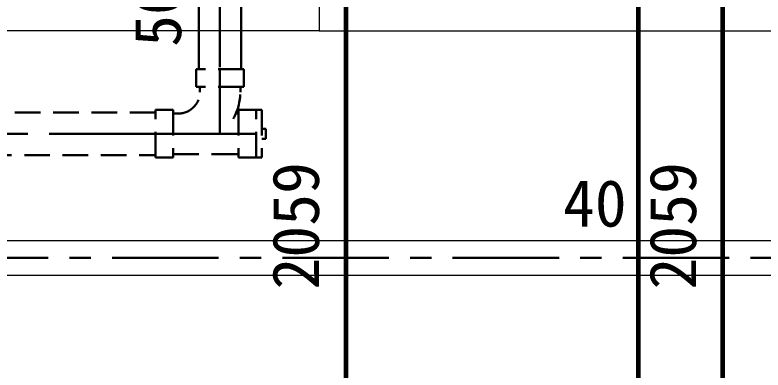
# Model space of a CAD drawing. Units: millimetres at full size, sheet at 1:30. Extents: x -16828 to 149130, y 47892 to 100313.
# Drawn here: x 1651 to 2706, y 62318 to 62818 of the extents above; entities that cross this region are included whole.
import ezdxf
from ezdxf.enums import TextEntityAlignment as Align

# ---------------------------------------------------------------- set-up
doc = ezdxf.new("R2010")
doc.units = ezdxf.units.MM
doc.header["$LTSCALE"] = 30
doc.linetypes.add('CHAIN1', pattern=[8, 5, -1, 1, -1])
doc.linetypes.add('DASHED1', pattern=[1.8, 1.2, -0.6])
for name, color, linetype, lineweight in [('3-4_AIHO30-厨房機器', 7, 'Continuous', 15), ('3-7_AIHO47-厨房機器アウトライン', 7, 'Continuous', 15), ('9-6_無題7', 7, 'Continuous', 15), ('9-9_配管－汚水１：硬質塩ビ管（ＤＶ）', 2, 'Continuous', 30), ('9-B_配管－給湯１２：ＨＴＬＰ（ＵＸ）', 3, 'Continuous', 20), ('9-E_配管－給湯１：ＣＵＰ(Ｍ)', 1, 'Continuous', 60)]:
    doc.layers.add(name, color=color, linetype=linetype, lineweight=lineweight)
doc.styles.add('ＭＳ ゴシック', font='')
doc.styles.get('ＭＳ ゴシック').set_extended_font_data('MS Gothic')

msp = doc.modelspace()

# ---------------------------------------------------------------- linework, layer by layer
at = {"layer": '3-4_AIHO30-厨房機器'}
for p, q in [((2079.96, 63545.86), (2079.96, 62795.86)), ((2079.96, 62795.86), (579.96, 62795.86))]:
    msp.add_line(p, q, dxfattribs=at)
msp.add_lwpolyline([(2079.96, 62795.86), (3879.96, 62795.86), (3879.96, 63545.86), (2079.96, 63545.86)], close=True, dxfattribs=at)
at = {"layer": '3-7_AIHO47-厨房機器アウトライン'}
msp.add_lwpolyline([(2079.96, 62795.86), (3879.96, 62795.86), (3879.96, 63545.86), (2079.96, 63545.86)], close=True, dxfattribs=at)
at = {"layer": '9-6_無題7', "color": 2, "linetype": 'DASHED1', "lineweight": 30}
msp.add_lwpolyline([(1991.27, 62617.36), (1991.27, 62684.36), (1999.27, 62684.36), (1999.27, 62617.36)], close=True, dxfattribs=at)
msp.add_lwpolyline([(1999.27, 62657.86), (2004.77, 62657.86), (2004.77, 62643.86), (1999.27, 62643.86)], dxfattribs=at)
at = {"layer": '9-9_配管－汚水１：硬質塩ビ管（ＤＶ）'}
for p, q in [((1910.27, 62894.86), (1910.27, 62741.86)), ((1970.27, 62741.86), (1970.27, 62894.86))]:
    msp.add_line(p, q, dxfattribs=at)
at = {"layer": '9-9_配管－汚水１：硬質塩ビ管（ＤＶ）', "linetype": 'CHAIN1'}
for p, q in [((1940.27, 62894.86), (1940.27, 62741.86)), ((1940.27, 62741.86), (1940.27, 62650.86)), ((1849.27, 62650.86), (-3083.89, 62650.86)), ((1849.27, 62650.86), (1940.27, 62650.86)), ((1991.27, 62650.86), (1940.27, 62650.86))]:
    msp.add_line(p, q, dxfattribs=at)
at = {"layer": '9-9_配管－汚水１：硬質塩ビ管（ＤＶ）', "linetype": 'DASHED1'}
for p, q in [((1973.77, 62716.86), (1906.77, 62716.86)), ((1911.75, 62709.38), (1911.75, 62716.86)), ((1968.95, 62709.28), (1968.95, 62716.86)), ((1849.27, 62680.86), (-4478.38, 62680.86)), ((1881.83, 62679.46), (1874.27, 62679.46)), ((1966.27, 62679.46), (1962.63, 62679.46)), ((-3087.54, 62620.86), (1849.27, 62620.86)), ((1874.27, 62622.26), (1966.27, 62622.26))]:
    msp.add_line(p, q, dxfattribs=at)
msp.add_lwpolyline([(1973.77, 62716.86), (1973.77, 62741.86), (1906.77, 62741.86), (1906.77, 62716.86)], dxfattribs=at)
for points in [[(1849.27, 62617.36), (1849.27, 62684.36), (1874.27, 62684.36), (1874.27, 62617.36)], [(1991.27, 62617.36), (1991.27, 62684.36), (1966.27, 62684.36), (1966.27, 62617.36)]]:
    msp.add_lwpolyline(points, close=True, dxfattribs=at)
for centre, radius, start in [((1881.83, 62709.38), 29.92, 270), ((1894.15, 62709.28), 74.8, 330)]:
    msp.add_arc(centre, radius, start, 0, dxfattribs=at)
at = {"layer": '9-B_配管－給湯１２：ＨＴＬＰ（ＵＸ）'}
for p, q in [((3236.96, 62500.16), (1548.2, 62500.16)), ((1548.2, 62451.56), (3236.96, 62451.56))]:
    msp.add_line(p, q, dxfattribs=at)
at = {"layer": '9-B_配管－給湯１２：ＨＴＬＰ（ＵＸ）', "color": 2, "linetype": 'CHAIN1', "lineweight": 30}
msp.add_line((1548.2, 62475.86), (3236.96, 62475.86), dxfattribs=at)
at = {"layer": '9-E_配管－給湯１：ＣＵＰ(Ｍ)'}
for p, q in [((2117.63, 63550.86), (2117.63, 61491.86)), ((2530.18, 60231.84), (2530.18, 63550.86)), ((2649.22, 61491.86), (2649.22, 63550.86))]:
    msp.add_line(p, q, dxfattribs=at)

# ---------------------------------------------------------------- texts
at = {"layer": '9-9_配管－汚水１：硬質塩ビ管（ＤＶ）', "color": 7, "style": 'ＭＳ ゴシック'}
msp.add_text('50', height=65.98, rotation=90, dxfattribs=at).set_placement((1905.27, 62773.36), align=Align.BOTTOM_LEFT)
at = {"layer": '9-B_配管－給湯１２：ＨＴＬＰ（ＵＸ）', "color": 7, "style": 'ＭＳ ゴシック'}
msp.add_text('40', height=65.98, dxfattribs=at).set_placement((2423.75, 62500.16), align=Align.BOTTOM_LEFT)
at = {"layer": '9-E_配管－給湯１：ＣＵＰ(Ｍ)', "style": 'ＭＳ ゴシック'}
for p in [(2099.63, 62431.36), (2631.22, 62431.36)]:
    msp.add_text('2059', height=65.98, rotation=90, dxfattribs=at).set_placement(p, align=Align.BOTTOM_LEFT)

doc.saveas('drawing.dxf')
